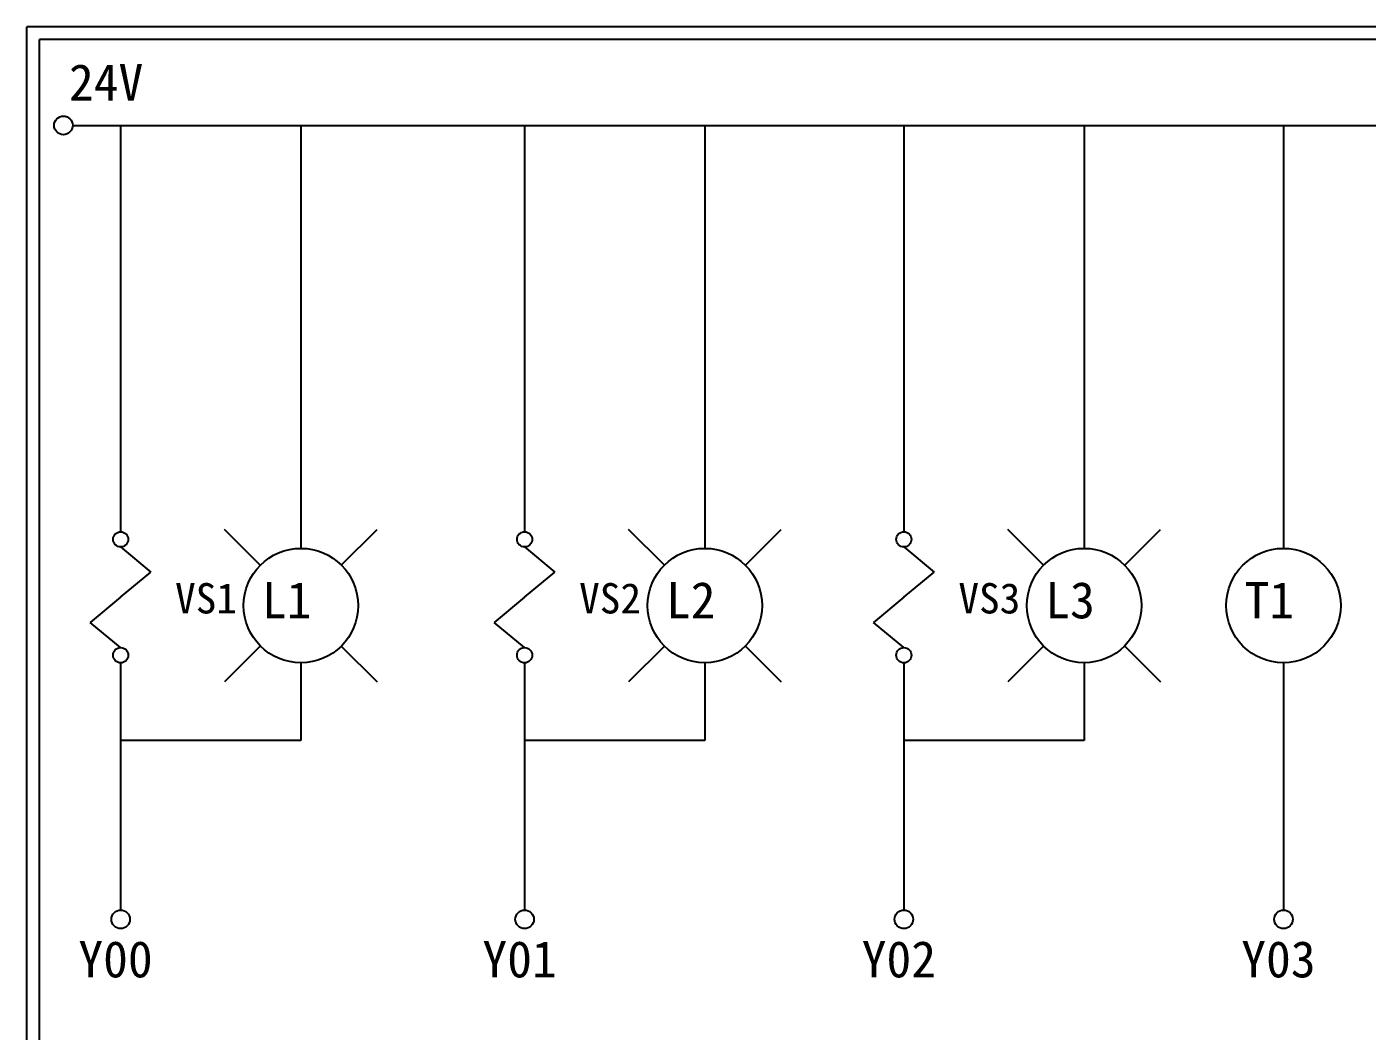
# Model space of a CAD drawing. Extents: x 926 to 1213, y 3 to 207.
# Drawn here: x 925.7 to 1058.3, y 107.6 to 207 of the extents above; entities that cross this region are included whole.
import ezdxf

# ---------------------------------------------------------------- set-up
doc = ezdxf.new("R2010")
doc.units = 0
doc.layers.add('圖框層', color=7, linetype='CONTINUOUS')
doc.layers.add('標尺寸層', color=3, linetype='CONTINUOUS')
doc.styles.add('STSL', font='KAIU.TTF')

msp = doc.modelspace()

# ---------------------------------------------------------------- linework, layer by layer
at = {"layer": '圖框層', "color": 7}
for p, q in [((1212.74, 206.97), (925.74, 206.97)), ((925.74, 3), (925.74, 206.97)), ((1211.49, 205.72), (926.99, 205.72)), ((926.99, 4.25), (926.99, 205.72))]:
    msp.add_line(p, q, dxfattribs=at)
at = {"layer": '標尺寸層', "color": 7}
for p, q in [((930.28, 197.22), (1207.88, 197.22)), ((935.02, 197.22), (935.02, 157.03)), ((952.84, 197.22), (952.84, 155.39)), ((974.96, 197.22), (974.96, 157.03)), ((992.78, 197.22), (992.78, 155.39)), ((1012.46, 197.22), (1012.46, 157.03)), ((1030.28, 197.22), (1030.28, 155.39)), ((1049.99, 197.22), (1049.99, 155.39)), ((948.83, 153.73), (945.3, 157.27)), ((956.84, 153.73), (960.38, 157.27)), ((988.78, 153.73), (985.24, 157.27)), ((996.79, 153.73), (1000.32, 157.27)), ((1026.28, 153.73), (1022.74, 157.27)), ((1034.29, 153.73), (1037.82, 157.27)), ((935.02, 155.53), (938.02, 153.04)), ((974.96, 155.53), (977.96, 153.04)), ((1012.46, 155.53), (1015.46, 153.04)), ((935.02, 150.55), (938.02, 153.04)), ((974.96, 150.55), (977.96, 153.04)), ((1012.46, 150.55), (1015.46, 153.04)), ((935.02, 150.55), (932.01, 148.06)), ((974.96, 150.55), (971.96, 148.06)), ((1012.46, 150.55), (1009.46, 148.06)), ((935.02, 145.57), (932.01, 148.06)), ((974.96, 145.57), (971.96, 148.06)), ((1012.46, 145.57), (1009.46, 148.06)), ((948.83, 145.73), (945.3, 142.19)), ((956.84, 145.73), (960.38, 142.19)), ((988.78, 145.73), (985.24, 142.19)), ((996.79, 145.73), (1000.32, 142.19)), ((1026.28, 145.73), (1022.74, 142.19)), ((1034.29, 145.73), (1037.82, 142.19)), ((935.02, 144.07), (935.02, 119.62)), ((952.84, 144.07), (952.84, 136.39)), ((974.96, 144.07), (974.96, 119.62)), ((992.78, 144.07), (992.78, 136.39)), ((1012.46, 144.07), (1012.46, 119.62)), ((1030.28, 144.07), (1030.28, 136.39)), ((1049.99, 144.07), (1049.99, 119.62)), ((952.84, 136.39), (935.02, 136.39)), ((992.78, 136.39), (974.96, 136.39)), ((1030.28, 136.39), (1012.46, 136.39))]:
    msp.add_line(p, q, dxfattribs=at)
for centre, radius in [((929.36, 197.22), 0.92), ((935.02, 156.28), 0.751), ((974.96, 156.28), 0.751), ((1012.46, 156.28), 0.751), ((952.84, 149.73), 5.66), ((992.78, 149.73), 5.66), ((1030.28, 149.73), 5.66), ((1049.99, 149.73), 5.66), ((935.02, 144.82), 0.751), ((974.96, 144.82), 0.751), ((1012.46, 144.82), 0.751), ((935.02, 118.7), 0.92), ((974.96, 118.7), 0.92), ((1012.46, 118.7), 0.92), ((1049.99, 118.7), 0.92)]:
    msp.add_circle(centre, radius, dxfattribs=at)

# ---------------------------------------------------------------- texts
at = {"layer": '圖框層', "color": 4, "style": 'STSL'}
for s, height, p in [('24V', 3.6, (929.91, 199.68)), ('VS1', 3, (940.4, 148.95)), ('L1', 3.6, (948.99, 148.47)), ('VS2', 3, (980.35, 148.95)), ('L2', 3.6, (988.94, 148.47)), ('VS3', 3, (1017.85, 148.95)), ('L3', 3.6, (1026.44, 148.47)), ('T1', 3.6, (1046.14, 148.47)), ('Y00', 3.6, (930.84, 112.96)), ('Y01', 3.6, (970.79, 112.96)), ('Y02', 3.6, (1008.29, 112.96)), ('Y03', 3.6, (1045.82, 112.96))]:
    msp.add_text(s, height=height, dxfattribs=at).set_placement(p)

doc.saveas('drawing.dxf')
